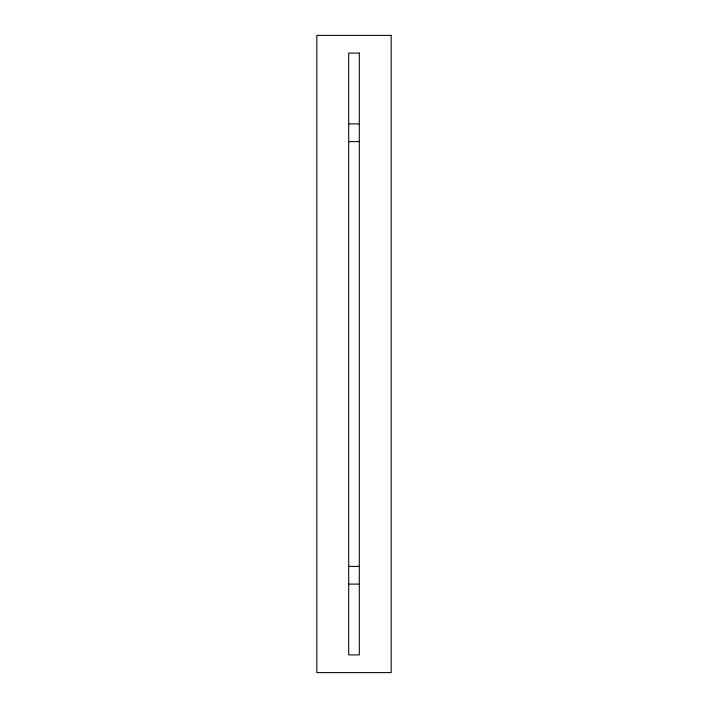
<?xml version="1.0" encoding="UTF-8"?>
<svg xmlns="http://www.w3.org/2000/svg" width="708" height="708" viewBox="0 0 708 708"><rect width="100%" height="100%" fill="white"/><g stroke="black" fill="none" stroke-linecap="round" stroke-linejoin="round"><path stroke-width="1.06" d="M348.69 123.9L359.31 123.9M348.69 141.6L359.31 141.6M348.69 566.4L359.31 566.4M348.69 584.1L359.31 584.1M391.17 35.4L316.83 35.4L316.83 672.6L391.17 672.6L391.17 35.4M359.31 53.1L348.69 53.1L348.69 654.9L359.31 654.9L359.31 53.1"/></g></svg>
